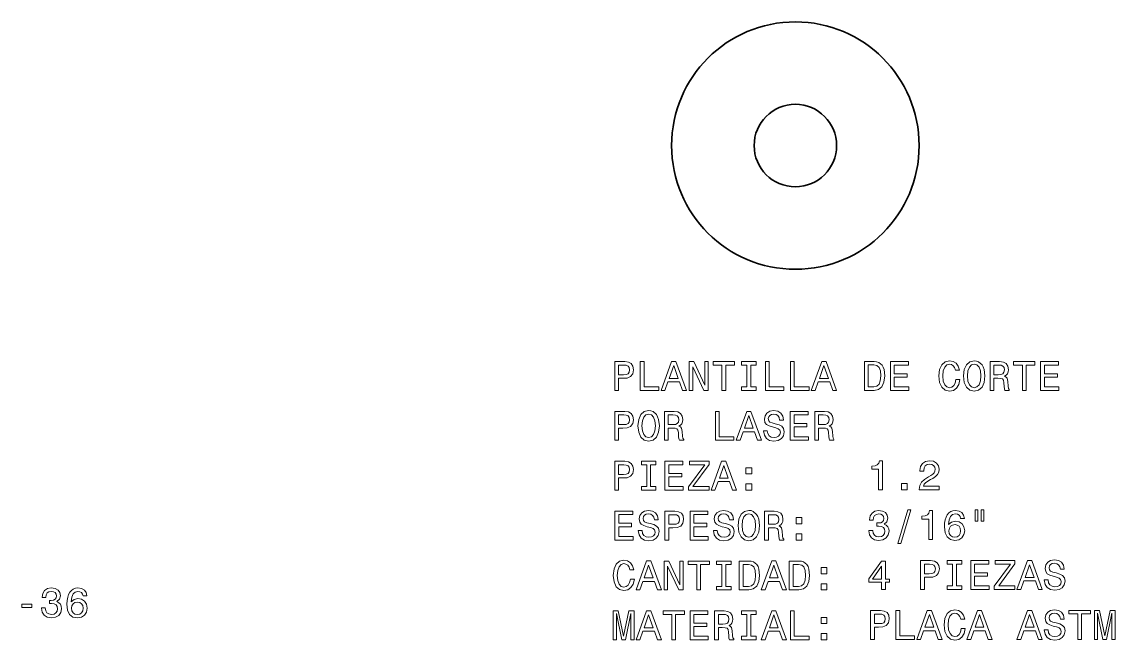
# Model space of a CAD drawing. Extents: x 15 to 1174, y 15 to 826.
# Drawn here: x 178.4 to 310.9, y 490.5 to 565.5 of the extents above; entities that cross this region are included whole.
import ezdxf

# ---------------------------------------------------------------- set-up
doc = ezdxf.new("R2010")
doc.units = 0

msp = doc.modelspace()

# ---------------------------------------------------------------- linework, layer by layer
at = {"color": 7, "lineweight": 13}
for points in [[(250.264801, 520.803711), (250.728775, 520.803711), (250.728775, 522.281372), (251.243195, 522.281372), (251.76265, 522.30658), (252.176193, 522.483093), (252.443481, 522.82605), (252.534256, 523.295044), (252.463654, 523.72876), (252.261917, 524.046509), (251.929062, 524.238159), (251.475174, 524.303711), (250.264801, 524.303711)], [(251.349091, 523.875061), (251.651688, 523.844788), (251.873596, 523.748962), (252.004715, 523.572449), (252.05011, 523.295044), (251.99968, 523.002563), (251.86351, 522.82605), (251.631516, 522.735291), (251.313797, 522.710022), (250.728775, 522.710022), (250.728775, 523.875061)], [(253.341171, 520.803711), (255.590454, 520.803711), (255.590454, 521.227356), (253.805145, 521.227356), (253.805145, 524.303711), (253.341171, 524.303711)], [(255.867828, 520.803711), (256.331818, 520.803711), (256.699951, 521.83252), (258.096924, 521.83252), (258.465088, 520.803711), (258.939148, 520.803711), (257.658173, 524.308777), (257.143768, 524.308777)], [(256.861359, 522.26123), (257.40097, 523.804443), (257.940582, 522.26123)], [(259.28714, 520.803711), (259.705719, 520.803711), (259.705719, 523.673279), (261.047211, 520.803711), (261.586853, 520.803711), (261.586853, 524.303711), (261.163208, 524.303711), (261.163208, 521.434143), (259.836853, 524.303711), (259.28714, 524.303711)], [(263.241028, 520.803711), (263.705017, 520.803711), (263.705017, 523.880066), (264.764099, 523.880066), (264.764099, 524.303711), (262.17691, 524.303711), (262.17691, 523.880066), (263.241028, 523.880066)], [(266.277039, 521.227356), (265.631531, 521.227356), (265.631531, 520.803711), (267.386566, 520.803711), (267.386566, 521.227356), (266.741028, 521.227356), (266.741028, 523.880066), (267.386566, 523.880066), (267.386566, 524.303711), (265.631531, 524.303711), (265.631531, 523.880066), (266.277039, 523.880066)], [(268.521301, 520.803711), (270.770569, 520.803711), (270.770569, 521.227356), (268.98526, 521.227356), (268.98526, 524.303711), (268.521301, 524.303711)], [(271.557312, 520.803711), (273.80658, 520.803711), (273.80658, 521.227356), (272.021301, 521.227356), (272.021301, 524.303711), (271.557312, 524.303711)], [(274.083984, 520.803711), (274.547943, 520.803711), (274.916107, 521.83252), (276.31308, 521.83252), (276.681244, 520.803711), (277.155304, 520.803711), (275.874329, 524.308777), (275.359894, 524.308777)], [(275.077484, 522.26123), (275.617096, 523.804443), (276.156738, 522.26123)], [(281.684113, 524.303711), (280.519135, 524.303711), (280.519135, 520.803711), (281.684113, 520.803711), (282.233826, 520.914673), (282.642334, 521.252563), (282.89447, 521.802246), (282.98526, 522.553711), (282.904572, 523.320251), (282.803711, 523.622864), (282.662506, 523.864929), (282.253998, 524.192749), (281.986694, 524.273438)], [(281.648804, 523.885132), (282.032104, 523.809448), (282.294342, 523.577515), (282.450684, 523.16394), (282.501099, 522.553711), (282.445648, 521.963623), (282.289307, 521.55011), (282.022003, 521.302979), (281.648804, 521.22229), (280.988159, 521.22229), (280.988159, 523.885132)], [(283.666107, 520.803711), (285.885132, 520.803711), (285.885132, 521.227356), (284.130066, 521.227356), (284.130066, 522.412476), (285.693481, 522.412476), (285.693481, 522.831116), (284.130066, 522.831116), (284.130066, 523.880066), (285.844788, 523.880066), (285.844788, 524.303711), (283.666107, 524.303711)], [(291.614227, 522.104858), (291.513367, 521.681213), (291.346924, 521.378662), (291.114929, 521.192017), (290.842621, 521.131531), (290.514801, 521.22229), (290.257599, 521.494629), (290.086121, 521.938416), (290.03064, 522.553711), (290.086121, 523.16394), (290.252563, 523.612793), (290.509766, 523.885132), (290.842621, 523.980957), (291.084686, 523.930542), (291.291443, 523.789307), (291.45285, 523.562378), (291.563782, 523.249695), (292.042908, 523.249695), (291.891602, 523.72876), (291.629364, 524.091919), (291.271301, 524.318848), (290.842621, 524.399536), (290.308044, 524.273438), (289.899536, 523.92041), (289.637268, 523.340454), (289.546509, 522.553711), (289.637268, 521.766968), (289.899536, 521.187012), (290.308044, 520.828918), (290.842621, 520.707886), (291.311646, 520.803711), (291.68988, 521.070984), (291.957153, 521.509766), (292.098389, 522.104858)], [(292.53714, 522.553711), (292.627899, 521.766968), (292.890167, 521.187012), (293.298645, 520.828918), (293.833252, 520.707886), (294.362793, 520.828918), (294.776337, 521.187012), (295.033539, 521.766968), (295.129364, 522.553711), (295.033539, 523.335388), (294.922577, 523.653137), (294.776337, 523.915405), (294.362793, 524.273438), (294.110626, 524.364258), (293.833252, 524.399536), (293.29361, 524.273438), (292.885132, 523.92041), (292.627899, 523.340454)], [(293.021271, 522.553711), (293.076752, 523.16394), (293.243195, 523.612793), (293.500397, 523.885132), (293.833252, 523.980957), (294.161041, 523.885132), (294.418274, 523.607727), (294.584686, 523.158875), (294.645203, 522.553711), (294.584686, 521.943481), (294.418274, 521.494629), (294.161041, 521.22229), (293.833252, 521.131531), (293.500397, 521.22229), (293.243195, 521.494629), (293.076752, 521.938416)], [(295.744629, 520.803711), (296.213654, 520.803711), (296.213654, 522.281372), (296.692749, 522.281372), (297.045776, 522.266235), (297.26767, 522.195618), (297.388733, 522.029236), (297.439148, 521.731689), (297.464355, 521.277771), (297.494629, 520.980225), (297.555145, 520.803711), (298.084686, 520.803711), (298.084686, 520.899536), (297.968689, 521.040771), (297.928345, 521.302979), (297.893036, 521.867859), (297.807312, 522.286438), (297.691315, 522.417542), (297.509766, 522.513367), (297.711487, 522.639465), (297.852692, 522.815979), (297.943481, 523.037842), (297.973724, 523.305176), (297.903137, 523.72876), (297.701385, 524.046509), (297.36853, 524.238159), (296.914642, 524.303711), (295.744629, 524.303711)], [(296.783539, 523.875061), (297.091156, 523.844788), (297.308014, 523.748962), (297.444183, 523.572449), (297.489594, 523.295044), (297.439148, 523.002563), (297.302979, 522.82605), (297.070984, 522.735291), (296.753265, 522.710022), (296.213654, 522.710022), (296.213654, 523.875061)], [(299.673309, 520.803711), (300.137268, 520.803711), (300.137268, 523.880066), (301.19635, 523.880066), (301.19635, 524.303711), (298.609192, 524.303711), (298.609192, 523.880066), (299.673309, 523.880066)], [(301.882233, 520.803711), (304.101257, 520.803711), (304.101257, 521.227356), (302.346191, 521.227356), (302.346191, 522.412476), (303.909607, 522.412476), (303.909607, 522.831116), (302.346191, 522.831116), (302.346191, 523.880066), (304.060913, 523.880066), (304.060913, 524.303711), (301.882233, 524.303711)], [(250.264801, 514.756897), (250.728775, 514.756897), (250.728775, 516.234558), (251.243195, 516.234558), (251.76265, 516.259766), (252.176193, 516.436279), (252.443481, 516.779236), (252.534256, 517.24823), (252.463654, 517.681946), (252.261917, 517.999695), (251.929062, 518.191345), (251.475174, 518.256897), (250.264801, 518.256897)], [(253.068832, 516.506897), (253.159622, 515.720154), (253.42186, 515.140198), (253.830368, 514.782104), (254.364944, 514.661072), (254.894485, 514.782104), (255.308029, 515.140198), (255.565231, 515.720154), (255.661057, 516.506897), (255.565231, 517.288574), (255.454285, 517.606323), (255.308029, 517.868591), (254.894485, 518.226624), (254.642319, 518.317444), (254.364944, 518.352722), (253.825317, 518.226624), (253.416824, 517.873596), (253.159622, 517.29364)], [(256.276337, 514.756897), (256.745361, 514.756897), (256.745361, 516.234558), (257.224457, 516.234558), (257.577484, 516.219421), (257.799377, 516.148804), (257.92041, 515.982422), (257.970856, 515.684875), (257.996063, 515.230957), (258.026337, 514.933411), (258.086853, 514.756897), (258.616394, 514.756897), (258.616394, 514.852722), (258.500397, 514.993958), (258.460052, 515.256165), (258.424744, 515.821045), (258.33902, 516.239624), (258.223022, 516.370728), (258.041473, 516.466553), (258.243195, 516.592651), (258.384399, 516.769165), (258.475189, 516.991028), (258.505432, 517.258362), (258.434845, 517.681946), (258.233093, 517.999695), (257.900238, 518.191345), (257.44635, 518.256897), (256.276337, 518.256897)], [(262.449249, 514.756897), (264.698517, 514.756897), (264.698517, 515.180542), (262.913208, 515.180542), (262.913208, 518.256897), (262.449249, 518.256897)], [(264.975891, 514.756897), (265.43988, 514.756897), (265.808044, 515.785706), (267.205017, 515.785706), (267.573151, 514.756897), (268.047211, 514.756897), (266.766235, 518.261963), (266.251831, 518.261963)], [(268.74823, 515.911804), (268.289307, 515.911804), (268.390167, 515.377197), (268.642334, 514.983826), (269.03064, 514.746826), (269.555145, 514.661072), (270.074615, 514.74176), (270.462921, 514.963684), (270.710052, 515.311646), (270.800842, 515.770569), (270.725189, 516.184143), (270.513367, 516.451416), (270.17041, 516.62793), (269.711487, 516.759033), (269.318115, 516.854858), (269.060913, 516.96582), (268.914673, 517.127197), (268.869263, 517.379395), (268.914673, 517.606323), (269.045776, 517.777771), (269.247498, 517.893799), (269.524902, 517.934143), (269.807312, 517.883728), (270.029205, 517.747559), (270.175476, 517.520569), (270.246063, 517.212952), (270.705017, 517.212952), (270.705017, 517.223022), (270.624329, 517.697083), (270.387268, 518.05011), (270.014099, 518.272034), (269.509766, 518.347656), (269.055878, 518.272034), (268.70285, 518.060181), (268.475891, 517.732422), (268.395203, 517.308777), (268.460754, 516.930542), (268.652405, 516.67334), (268.955017, 516.501831), (269.368561, 516.370728), (269.777039, 516.254761), (270.084686, 516.143799), (270.271301, 515.982422), (270.336853, 515.720154), (270.276337, 515.452881), (270.119995, 515.25116), (269.882965, 515.125061), (269.575317, 515.084717), (269.232391, 515.140198), (268.970123, 515.301575), (268.803711, 515.563843)], [(271.522003, 514.756897), (273.741028, 514.756897), (273.741028, 515.180542), (271.985992, 515.180542), (271.985992, 516.365662), (273.549377, 516.365662), (273.549377, 516.784302), (271.985992, 516.784302), (271.985992, 517.833252), (273.700684, 517.833252), (273.700684, 518.256897), (271.522003, 518.256897)], [(274.492462, 514.756897), (274.961487, 514.756897), (274.961487, 516.234558), (275.440613, 516.234558), (275.79361, 516.219421), (276.015533, 516.148804), (276.136566, 515.982422), (276.186981, 515.684875), (276.212219, 515.230957), (276.242462, 514.933411), (276.302979, 514.756897), (276.83252, 514.756897), (276.83252, 514.852722), (276.716522, 514.993958), (276.676178, 515.256165), (276.640869, 515.821045), (276.555145, 516.239624), (276.439148, 516.370728), (276.257599, 516.466553), (276.45932, 516.592651), (276.600525, 516.769165), (276.691315, 516.991028), (276.721588, 517.258362), (276.65097, 517.681946), (276.449249, 517.999695), (276.116394, 518.191345), (275.662506, 518.256897), (274.492462, 518.256897)], [(251.349091, 517.828247), (251.651688, 517.797974), (251.873596, 517.702148), (252.004715, 517.525635), (252.05011, 517.24823), (251.99968, 516.95575), (251.86351, 516.779236), (251.631516, 516.688477), (251.313797, 516.663208), (250.728775, 516.663208), (250.728775, 517.828247)], [(253.552994, 516.506897), (253.608459, 517.117126), (253.774887, 517.565979), (254.032089, 517.838318), (254.364944, 517.934143), (254.692764, 517.838318), (254.949966, 517.560913), (255.116394, 517.112061), (255.17691, 516.506897), (255.116394, 515.896667), (254.949966, 515.447815), (254.692764, 515.175476), (254.364944, 515.084717), (254.032089, 515.175476), (253.774887, 515.447815), (253.608459, 515.891602)], [(257.315247, 517.828247), (257.622864, 517.797974), (257.839722, 517.702148), (257.975891, 517.525635), (258.021301, 517.24823), (257.970856, 516.95575), (257.834686, 516.779236), (257.602692, 516.688477), (257.284973, 516.663208), (256.745361, 516.663208), (256.745361, 517.828247)], [(265.969421, 516.214417), (266.509033, 517.757629), (267.048676, 516.214417)], [(275.531372, 517.828247), (275.83902, 517.797974), (276.055878, 517.702148), (276.192047, 517.525635), (276.237427, 517.24823), (276.186981, 516.95575), (276.050842, 516.779236), (275.818848, 516.688477), (275.501129, 516.663208), (274.961487, 516.663208), (274.961487, 517.828247)], [(250.264801, 508.710052), (250.728775, 508.710052), (250.728775, 510.187714), (251.243195, 510.187714), (251.76265, 510.212921), (252.176193, 510.389435), (252.443481, 510.732391), (252.534256, 511.201416), (252.463654, 511.635132), (252.261917, 511.95285), (251.929062, 512.14447), (251.475174, 512.210083), (250.264801, 512.210083)], [(251.349091, 511.781372), (251.651688, 511.751129), (251.873596, 511.655304), (252.004715, 511.47879), (252.05011, 511.201416), (251.99968, 510.908905), (251.86351, 510.732391), (251.631516, 510.641602), (251.313797, 510.616394), (250.728775, 510.616394), (250.728775, 511.781372)], [(254.132965, 509.133698), (253.487427, 509.133698), (253.487427, 508.710052), (255.242462, 508.710052), (255.242462, 509.133698), (254.596939, 509.133698), (254.596939, 511.786407), (255.242462, 511.786407), (255.242462, 512.210083), (253.487427, 512.210083), (253.487427, 511.786407), (254.132965, 511.786407)], [(256.341888, 508.710052), (258.560913, 508.710052), (258.560913, 509.133698), (256.805878, 509.133698), (256.805878, 510.318848), (258.369263, 510.318848), (258.369263, 510.737427), (256.805878, 510.737427), (256.805878, 511.786407), (258.520569, 511.786407), (258.520569, 512.210083), (256.341888, 512.210083)], [(259.181244, 508.710052), (261.692749, 508.710052), (261.692749, 509.133698), (259.735992, 509.133698), (261.692749, 511.811646), (261.692749, 512.210083), (259.317383, 512.210083), (259.317383, 511.786407), (261.168274, 511.786407), (259.181244, 509.113525)], [(261.93988, 508.710052), (262.403839, 508.710052), (262.772003, 509.738861), (264.168976, 509.738861), (264.53714, 508.710052), (265.0112, 508.710052), (263.730225, 512.215088), (263.21582, 512.215088)], [(262.93338, 510.167542), (263.473022, 511.710785), (264.012634, 510.167542)], [(282.238159, 508.756866), (282.697083, 508.756866), (282.697083, 512.282104), (282.354126, 512.282104), (282.263367, 511.974457), (282.081818, 511.76767), (281.804443, 511.646637), (281.421143, 511.606293), (281.421143, 511.24823), (282.238159, 511.24823)], [(287.17041, 508.756866), (289.57605, 508.756866), (289.57605, 509.190582), (287.674744, 509.190582), (287.78064, 509.427612), (287.962219, 509.624298), (288.522003, 509.982361), (288.81955, 510.133667), (289.152405, 510.350525), (289.389435, 510.602692), (289.525604, 510.900238), (289.57605, 511.238129), (289.490295, 511.661774), (289.253265, 511.994629), (288.890167, 512.206421), (288.421143, 512.282104), (287.936981, 512.19635), (287.568848, 511.95932), (287.331818, 511.581085), (287.251129, 511.081787), (287.251129, 511.0112), (287.710052, 511.0112), (287.710052, 511.051544), (287.755432, 511.39447), (287.891602, 511.646637), (288.108459, 511.808014), (288.395935, 511.863495), (288.688446, 511.813049), (288.905304, 511.686981), (289.046509, 511.490295), (289.096924, 511.243164), (289.061646, 511.0112), (288.96582, 510.814514), (288.804443, 510.643036), (288.58252, 510.49173), (288.284973, 510.330353), (287.790741, 510.01767), (287.442749, 509.684814), (287.235992, 509.281372), (287.17041, 508.772003)], [(266.161072, 510.66684), (266.857025, 510.66684), (266.857025, 511.418274), (266.161072, 511.418274)], [(266.161072, 508.710052), (266.857025, 508.710052), (266.857025, 509.461487), (266.161072, 509.461487)], [(285.016968, 508.756866), (285.712921, 508.756866), (285.712921, 509.508301), (285.016968, 509.508301)], [(284.578217, 502.241028), (284.926178, 502.241028), (286.146637, 506.305878), (285.79361, 506.305878)], [(293.938446, 506.336121), (293.938446, 504.964386), (294.281372, 504.964386), (294.281372, 506.336121)], [(294.669708, 506.336121), (294.669708, 504.964386), (295.007599, 504.964386), (295.007599, 506.336121)], [(250.269852, 502.663208), (252.488861, 502.663208), (252.488861, 503.086853), (250.733826, 503.086853), (250.733826, 504.272003), (252.297226, 504.272003), (252.297226, 504.690582), (250.733826, 504.690582), (250.733826, 505.739563), (252.448517, 505.739563), (252.448517, 506.163208), (250.269852, 506.163208)], [(253.568115, 503.818115), (253.109177, 503.818115), (253.210052, 503.283539), (253.462204, 502.890167), (253.85054, 502.653107), (254.375031, 502.567383), (254.894485, 502.648071), (255.282822, 502.869995), (255.529938, 503.217957), (255.620712, 503.67691), (255.545059, 504.090454), (255.333252, 504.357727), (254.990311, 504.534241), (254.531372, 504.665375), (254.138, 504.7612), (253.880798, 504.872131), (253.734543, 505.033539), (253.689148, 505.285675), (253.734543, 505.512634), (253.865662, 505.684113), (254.067398, 505.80011), (254.344772, 505.840454), (254.627197, 505.790009), (254.849091, 505.653839), (254.995346, 505.42691), (255.065948, 505.119263), (255.524887, 505.119263), (255.524887, 505.129333), (255.444199, 505.603424), (255.207169, 505.956421), (254.833969, 506.178345), (254.329651, 506.253998), (253.875748, 506.178345), (253.522736, 505.966522), (253.295776, 505.638702), (253.215088, 505.215088), (253.280655, 504.836853), (253.47229, 504.57962), (253.774887, 504.408173), (254.188431, 504.277039), (254.596939, 504.161041), (254.904572, 504.05011), (255.091171, 503.888702), (255.156738, 503.626465), (255.096222, 503.359161), (254.93988, 503.15744), (254.70285, 503.031372), (254.395203, 502.991028), (254.052261, 503.046478), (253.790024, 503.207886), (253.623596, 503.470123)], [(256.336853, 502.663208), (256.800842, 502.663208), (256.800842, 504.140869), (257.315247, 504.140869), (257.834686, 504.166077), (258.24823, 504.34259), (258.515533, 504.685547), (258.606293, 505.154572), (258.535706, 505.588287), (258.333954, 505.906006), (258.001129, 506.097656), (257.547211, 506.163208), (256.336853, 506.163208)], [(257.421143, 505.734528), (257.723724, 505.704285), (257.945648, 505.608459), (258.076752, 505.431946), (258.122162, 505.154572), (258.071716, 504.862061), (257.935547, 504.685547), (257.703552, 504.594757), (257.385834, 504.56955), (256.800842, 504.56955), (256.800842, 505.734528)], [(259.37793, 502.663208), (261.596924, 502.663208), (261.596924, 503.086853), (259.841888, 503.086853), (259.841888, 504.272003), (261.405304, 504.272003), (261.405304, 504.690582), (259.841888, 504.690582), (259.841888, 505.739563), (261.55658, 505.739563), (261.55658, 506.163208), (259.37793, 506.163208)], [(262.676178, 503.818115), (262.217255, 503.818115), (262.318115, 503.283539), (262.570282, 502.890167), (262.958618, 502.653107), (263.483093, 502.567383), (264.002563, 502.648071), (264.390869, 502.869995), (264.638, 503.217957), (264.72879, 503.67691), (264.653137, 504.090454), (264.441315, 504.357727), (264.098389, 504.534241), (263.639435, 504.665375), (263.246063, 504.7612), (262.988861, 504.872131), (262.842621, 505.033539), (262.797211, 505.285675), (262.842621, 505.512634), (262.973724, 505.684113), (263.175476, 505.80011), (263.45285, 505.840454), (263.73526, 505.790009), (263.957153, 505.653839), (264.103424, 505.42691), (264.174011, 505.119263), (264.632965, 505.119263), (264.632965, 505.129333), (264.552277, 505.603424), (264.315247, 505.956421), (263.942047, 506.178345), (263.437714, 506.253998), (262.983826, 506.178345), (262.630798, 505.966522), (262.403839, 505.638702), (262.323151, 505.215088), (262.388733, 504.836853), (262.580353, 504.57962), (262.882965, 504.408173), (263.296509, 504.277039), (263.705017, 504.161041), (264.012634, 504.05011), (264.199249, 503.888702), (264.264801, 503.626465), (264.204285, 503.359161), (264.047943, 503.15744), (263.810913, 503.031372), (263.503265, 502.991028), (263.160339, 503.046478), (262.898102, 503.207886), (262.731659, 503.470123)], [(265.212921, 504.413208), (265.303711, 503.626465), (265.565948, 503.046478), (265.974457, 502.688416), (266.509033, 502.567383), (267.038574, 502.688416), (267.452118, 503.046478), (267.70932, 503.626465), (267.805145, 504.413208), (267.70932, 505.194916), (267.598389, 505.512634), (267.452118, 505.774872), (267.038574, 506.132935), (266.786407, 506.223724), (266.509033, 506.259033), (265.969421, 506.132935), (265.560913, 505.779938), (265.303711, 505.199951)], [(265.697083, 504.413208), (265.752563, 505.023438), (265.918976, 505.47229), (266.176178, 505.744629), (266.509033, 505.840454), (266.836853, 505.744629), (267.094055, 505.467255), (267.260468, 505.018402), (267.320984, 504.413208), (267.260468, 503.802979), (267.094055, 503.354126), (266.836853, 503.081787), (266.509033, 502.991028), (266.176178, 503.081787), (265.918976, 503.354126), (265.752563, 503.797943)], [(268.42041, 502.663208), (268.889435, 502.663208), (268.889435, 504.140869), (269.368561, 504.140869), (269.721588, 504.125732), (269.943481, 504.055145), (270.064514, 503.888702), (270.11496, 503.591156), (270.140167, 503.137268), (270.17041, 502.839722), (270.230957, 502.663208), (270.760468, 502.663208), (270.760468, 502.759033), (270.644501, 502.900238), (270.604126, 503.162476), (270.568848, 503.727325), (270.483093, 504.145905), (270.367096, 504.277039), (270.185547, 504.372864), (270.387268, 504.498932), (270.528503, 504.675446), (270.619263, 504.897369), (270.649536, 505.164642), (270.578918, 505.588287), (270.377197, 505.906006), (270.044342, 506.097656), (269.590454, 506.163208), (268.42041, 506.163208)], [(269.45932, 505.734528), (269.766968, 505.704285), (269.983826, 505.608459), (270.119995, 505.431946), (270.165375, 505.154572), (270.11496, 504.862061), (269.97879, 504.685547), (269.746796, 504.594757), (269.429077, 504.56955), (268.889435, 504.56955), (268.889435, 505.734528)], [(272.233093, 504.619995), (272.929077, 504.619995), (272.929077, 505.371429), (272.233093, 505.371429)], [(281.058044, 503.809479), (281.058044, 503.77417), (281.138733, 503.290009), (281.375763, 502.92691), (281.748962, 502.694916), (282.243195, 502.609192), (282.7677, 502.694916), (283.161072, 502.91684), (283.413208, 503.269836), (283.503998, 503.723755), (283.463654, 504.021301), (283.352692, 504.263367), (283.171143, 504.449951), (282.929077, 504.586121), (283.256866, 504.858459), (283.372864, 505.292175), (283.297211, 505.685547), (283.080353, 505.983093), (282.727325, 506.169708), (282.243195, 506.23526), (281.789307, 506.154572), (281.441315, 505.932678), (281.214386, 505.579651), (281.138733, 505.110626), (281.138733, 505.075317), (281.587555, 505.075317), (281.62793, 505.398102), (281.759033, 505.630096), (281.970856, 505.771301), (282.268402, 505.821716), (282.53064, 505.781372), (282.72229, 505.675476), (282.838287, 505.503998), (282.883667, 505.272003), (282.838287, 505.024902), (282.717255, 504.858459), (282.505432, 504.757599), (282.217987, 504.727356), (282.021301, 504.732391), (282.021301, 504.333984), (282.268402, 504.344055), (282.586121, 504.298676), (282.823151, 504.177643), (282.964386, 503.980957), (283.014801, 503.723755), (282.95932, 503.431244), (282.81308, 503.214386), (282.581085, 503.078217), (282.273438, 503.032806), (281.955719, 503.083252), (281.723724, 503.234558), (281.577484, 503.476624), (281.522003, 503.809479)], [(288.310181, 502.710052), (288.769135, 502.710052), (288.769135, 506.23526), (288.426178, 506.23526), (288.335419, 505.927643), (288.153839, 505.720856), (287.876465, 505.599823), (287.493195, 505.559479), (287.493195, 505.201416), (288.310181, 505.201416)], [(292.647369, 505.266968), (292.551544, 505.675476), (292.329651, 505.978058), (291.986694, 506.169708), (291.542908, 506.23526), (291.245361, 506.199951), (290.988159, 506.104156), (290.7612, 505.947815), (290.56955, 505.725891), (290.418274, 505.448517), (290.307312, 505.110626), (290.236694, 504.712219), (290.216522, 504.263367), (290.297211, 503.547241), (290.544342, 503.027771), (290.942749, 502.715088), (291.487427, 502.609192), (291.976624, 502.699951), (292.349823, 502.937012), (292.591888, 503.310211), (292.677612, 503.784271), (292.591888, 504.263367), (292.359894, 504.631531), (292.001831, 504.863525), (291.558044, 504.944214), (291.078918, 504.843323), (290.720856, 504.555878), (290.796509, 505.110626), (290.957886, 505.509033), (291.205017, 505.746063), (291.547943, 505.826782), (291.80011, 505.786407), (291.99176, 505.680511), (292.117828, 505.503998), (292.18338, 505.266968)], [(292.188446, 503.779205), (292.132965, 503.461487), (291.99176, 503.219421), (291.764801, 503.058044), (291.482391, 503.007599), (291.184845, 503.058044), (290.957886, 503.214386), (290.811646, 503.456451), (290.766235, 503.77417), (290.816681, 504.086853), (290.957886, 504.323883), (291.18988, 504.475189), (291.502563, 504.53067), (291.774902, 504.475189), (291.99176, 504.328918), (292.132965, 504.091888)], [(272.233093, 502.663208), (272.929077, 502.663208), (272.929077, 503.414642), (272.233093, 503.414642)], [(252.145935, 497.917542), (252.045059, 497.493927), (251.878632, 497.191315), (251.646652, 497.00473), (251.374313, 496.944214), (251.046509, 497.034973), (250.789307, 497.307312), (250.617828, 497.751129), (250.562347, 498.366394), (250.617828, 498.976624), (250.784256, 499.425476), (251.041458, 499.697815), (251.374313, 499.79364), (251.616394, 499.743195), (251.823166, 499.60199), (251.984543, 499.375031), (252.09549, 499.062347), (252.5746, 499.062347), (252.423309, 499.541473), (252.161057, 499.904572), (251.802994, 500.131531), (251.374313, 500.212219), (250.839737, 500.086121), (250.431229, 499.733124), (250.168976, 499.153137), (250.078201, 498.366394), (250.168976, 497.579651), (250.431229, 496.999664), (250.839737, 496.641602), (251.374313, 496.520569), (251.843338, 496.616394), (252.221573, 496.883698), (252.488861, 497.322449), (252.630081, 497.917542)], [(252.831802, 496.616394), (253.295776, 496.616394), (253.66394, 497.645203), (255.060913, 497.645203), (255.429062, 496.616394), (255.903137, 496.616394), (254.622147, 500.121429), (254.107742, 500.121429)], [(256.251129, 496.616394), (256.669708, 496.616394), (256.669708, 499.485992), (258.0112, 496.616394), (258.550842, 496.616394), (258.550842, 500.116394), (258.127197, 500.116394), (258.127197, 497.246796), (256.800842, 500.116394), (256.251129, 500.116394)], [(260.205017, 496.616394), (260.668976, 496.616394), (260.668976, 499.692749), (261.728058, 499.692749), (261.728058, 500.116394), (259.140869, 500.116394), (259.140869, 499.692749), (260.205017, 499.692749)], [(263.241028, 497.040039), (262.59549, 497.040039), (262.59549, 496.616394), (264.350525, 496.616394), (264.350525, 497.040039), (263.705017, 497.040039), (263.705017, 499.692749), (264.350525, 499.692749), (264.350525, 500.116394), (262.59549, 500.116394), (262.59549, 499.692749), (263.241028, 499.692749)], [(266.503998, 500.116394), (265.33902, 500.116394), (265.33902, 496.616394), (266.503998, 496.616394), (267.053711, 496.727356), (267.462219, 497.065247), (267.714355, 497.61496), (267.805145, 498.366394), (267.724457, 499.132965), (267.623596, 499.435547), (267.482391, 499.677643), (267.073883, 500.005432), (266.80658, 500.086121)], [(266.468689, 499.697815), (266.85199, 499.622162), (267.114227, 499.390167), (267.270569, 498.976624), (267.320984, 498.366394), (267.265533, 497.776337), (267.109192, 497.362793), (266.841888, 497.115662), (266.468689, 497.034973), (265.808044, 497.034973), (265.808044, 499.697815)], [(268.011932, 496.616394), (268.475891, 496.616394), (268.844055, 497.645203), (270.241028, 497.645203), (270.609192, 496.616394), (271.083252, 496.616394), (269.802277, 500.121429), (269.287872, 500.121429)], [(272.57605, 500.116394), (271.411072, 500.116394), (271.411072, 496.616394), (272.57605, 496.616394), (273.125763, 496.727356), (273.534271, 497.065247), (273.786407, 497.61496), (273.877197, 498.366394), (273.796509, 499.132965), (273.695648, 499.435547), (273.554443, 499.677643), (273.145935, 500.005432), (272.878632, 500.086121)], [(272.540741, 499.697815), (272.924011, 499.622162), (273.186279, 499.390167), (273.342621, 498.976624), (273.393036, 498.366394), (273.337585, 497.776337), (273.181244, 497.362793), (272.91394, 497.115662), (272.540741, 497.034973), (271.880066, 497.034973), (271.880066, 499.697815)], [(282.606293, 496.663208), (283.060181, 496.663208), (283.060181, 497.53064), (283.559479, 497.53064), (283.559479, 497.934113), (283.060181, 497.934113), (283.060181, 500.087555), (282.601257, 500.087555), (281.068115, 497.974457), (281.068115, 497.53064), (282.606293, 497.53064)], [(287.336853, 496.663208), (287.800842, 496.663208), (287.800842, 498.140869), (288.315247, 498.140869), (288.834686, 498.166077), (289.24823, 498.34259), (289.515533, 498.685547), (289.606293, 499.154572), (289.535706, 499.588287), (289.333954, 499.906006), (289.001129, 500.097656), (288.547211, 500.163208), (287.336853, 500.163208)], [(288.421143, 499.734528), (288.723724, 499.704285), (288.945648, 499.608459), (289.076752, 499.431946), (289.122162, 499.154572), (289.071716, 498.862061), (288.935547, 498.685547), (288.703552, 498.594757), (288.385834, 498.56955), (287.800842, 498.56955), (287.800842, 499.734528)], [(291.205017, 497.086853), (290.559479, 497.086853), (290.559479, 496.663208), (292.314514, 496.663208), (292.314514, 497.086853), (291.668976, 497.086853), (291.668976, 499.739563), (292.314514, 499.739563), (292.314514, 500.163208), (290.559479, 500.163208), (290.559479, 499.739563), (291.205017, 499.739563)], [(293.41394, 496.663208), (295.632965, 496.663208), (295.632965, 497.086853), (293.87793, 497.086853), (293.87793, 498.272003), (295.441315, 498.272003), (295.441315, 498.690582), (293.87793, 498.690582), (293.87793, 499.739563), (295.592621, 499.739563), (295.592621, 500.163208), (293.41394, 500.163208)], [(296.253265, 496.663208), (298.764801, 496.663208), (298.764801, 497.086853), (296.808044, 497.086853), (298.764801, 499.764801), (298.764801, 500.163208), (296.389435, 500.163208), (296.389435, 499.739563), (298.240295, 499.739563), (296.253265, 497.066681)], [(299.011932, 496.663208), (299.475891, 496.663208), (299.844055, 497.692017), (301.241028, 497.692017), (301.609192, 496.663208), (302.083252, 496.663208), (300.802277, 500.168243), (300.287872, 500.168243)], [(300.005432, 498.120697), (300.545074, 499.66394), (301.084686, 498.120697)], [(302.784271, 497.818115), (302.325317, 497.818115), (302.426178, 497.283539), (302.678345, 496.890167), (303.066681, 496.653107), (303.591187, 496.567383), (304.110626, 496.648071), (304.498962, 496.869995), (304.746063, 497.217957), (304.836853, 497.67691), (304.7612, 498.090454), (304.549377, 498.357727), (304.206451, 498.534241), (303.747528, 498.665375), (303.354156, 498.7612), (303.096924, 498.872131), (302.950684, 499.033539), (302.905304, 499.285675), (302.950684, 499.512634), (303.081818, 499.684113), (303.283539, 499.80011), (303.560913, 499.840454), (303.843323, 499.790009), (304.065247, 499.653839), (304.211487, 499.42691), (304.282104, 499.119263), (304.741028, 499.119263), (304.741028, 499.129333), (304.660339, 499.603424), (304.423309, 499.956421), (304.05011, 500.178345), (303.545776, 500.253998), (303.091888, 500.178345), (302.738861, 499.966522), (302.511932, 499.638702), (302.431244, 499.215088), (302.496796, 498.836853), (302.688446, 498.57962), (302.991028, 498.408173), (303.404572, 498.277039), (303.81308, 498.161041), (304.120728, 498.05011), (304.307312, 497.888702), (304.372864, 497.626465), (304.312347, 497.359161), (304.156006, 497.15744), (303.918976, 497.031372), (303.611359, 496.991028), (303.268402, 497.046478), (303.006165, 497.207886), (302.839722, 497.470123)], [(253.825317, 498.073883), (254.364944, 499.617126), (254.904572, 498.073883)], [(269.005432, 498.073883), (269.545074, 499.617126), (270.084686, 498.073883)], [(275.269135, 498.573181), (275.965088, 498.573181), (275.965088, 499.324615), (275.269135, 499.324615)], [(281.49176, 497.934113), (282.606293, 499.502533), (282.606293, 497.934113)], [(275.269135, 496.616394), (275.965088, 496.616394), (275.965088, 497.367828), (275.269135, 497.367828)], [(180.758606, 494.420349), (180.758606, 494.38504), (180.839294, 493.900879), (181.076324, 493.537781), (181.449524, 493.305786), (181.943756, 493.220062), (182.468246, 493.305786), (182.861618, 493.52771), (183.113785, 493.880707), (183.204559, 494.334625), (183.164215, 494.632172), (183.053268, 494.874237), (182.871704, 495.060822), (182.629639, 495.196991), (182.957443, 495.46933), (183.073441, 495.903046), (182.997787, 496.296417), (182.78093, 496.593964), (182.427902, 496.780579), (181.943756, 496.84613), (181.489868, 496.765442), (181.141876, 496.543549), (180.914932, 496.190521), (180.839294, 495.721497), (180.839294, 495.686188), (181.288132, 495.686188), (181.328476, 496.008972), (181.45961, 496.240967), (181.671417, 496.382172), (181.968964, 496.432587), (182.231216, 496.392242), (182.422867, 496.286346), (182.538849, 496.114868), (182.584244, 495.882874), (182.538849, 495.635773), (182.417816, 495.46933), (182.205994, 495.368469), (181.918533, 495.338226), (181.721848, 495.343262), (181.721848, 494.944855), (181.968964, 494.954926), (182.286697, 494.909546), (182.523727, 494.788513), (182.664932, 494.591827), (182.715363, 494.334625), (182.659897, 494.042114), (182.513641, 493.825256), (182.281647, 493.689087), (181.974014, 493.643677), (181.656296, 493.694122), (181.424301, 493.845428), (181.278046, 494.087494), (181.222565, 494.420349)], [(186.275879, 495.877838), (186.180069, 496.286346), (185.95816, 496.588928), (185.615219, 496.780579), (185.171417, 496.84613), (184.873871, 496.810822), (184.616669, 496.715027), (184.389725, 496.558685), (184.198074, 496.336761), (184.046783, 496.059387), (183.935822, 495.721497), (183.865219, 495.32309), (183.845047, 494.874237), (183.925751, 494.158112), (184.172852, 493.638641), (184.571274, 493.325958), (185.115936, 493.220062), (185.605133, 493.310822), (185.978333, 493.547882), (186.220413, 493.921082), (186.306152, 494.395142), (186.220413, 494.874237), (185.988419, 495.242401), (185.630356, 495.474396), (185.186554, 495.555084), (184.707443, 495.454193), (184.349365, 495.166748), (184.425018, 495.721497), (184.586411, 496.119904), (184.833527, 496.356934), (185.176468, 496.437653), (185.428619, 496.397278), (185.62027, 496.291382), (185.746353, 496.114868), (185.811905, 495.877838)], [(178.38324, 494.47583), (179.603699, 494.47583), (179.603699, 494.874237), (178.38324, 494.874237)], [(185.816956, 494.390076), (185.761475, 494.072357), (185.62027, 493.830292), (185.393326, 493.668915), (185.110901, 493.618469), (184.813354, 493.668915), (184.586411, 493.825256), (184.440155, 494.067322), (184.39476, 494.38504), (184.44519, 494.697723), (184.586411, 494.934753), (184.81839, 495.08606), (185.131073, 495.141541), (185.403412, 495.08606), (185.62027, 494.939789), (185.761475, 494.702759)], [(250.068115, 490.56955), (250.456451, 490.56955), (250.456451, 493.746796), (251.112061, 490.56955), (251.545776, 490.56955), (252.196365, 493.746796), (252.196365, 490.56955), (252.589737, 490.56955), (252.589737, 494.06955), (251.974457, 494.06955), (251.328918, 490.983093), (250.688431, 494.06955), (250.068115, 494.06955)], [(252.831802, 490.56955), (253.295776, 490.56955), (253.66394, 491.598358), (255.060913, 491.598358), (255.429062, 490.56955), (255.903137, 490.56955), (254.622147, 494.074585), (254.107742, 494.074585)], [(253.825317, 492.027039), (254.364944, 493.570282), (254.904572, 492.027039)], [(257.168976, 490.56955), (257.632965, 490.56955), (257.632965, 493.645905), (258.692047, 493.645905), (258.692047, 494.06955), (256.104858, 494.06955), (256.104858, 493.645905), (257.168976, 493.645905)], [(259.37793, 490.56955), (261.596924, 490.56955), (261.596924, 490.993195), (259.841888, 490.993195), (259.841888, 492.178345), (261.405304, 492.178345), (261.405304, 492.596924), (259.841888, 492.596924), (259.841888, 493.645905), (261.55658, 493.645905), (261.55658, 494.06955), (259.37793, 494.06955)], [(262.348389, 490.56955), (262.817383, 490.56955), (262.817383, 492.047211), (263.296509, 492.047211), (263.649536, 492.032074), (263.871429, 491.961487), (263.992462, 491.795044), (264.042908, 491.497498), (264.068115, 491.04361), (264.098389, 490.746063), (264.158905, 490.56955), (264.688446, 490.56955), (264.688446, 490.665375), (264.572449, 490.80658), (264.532104, 491.068817), (264.496796, 491.633667), (264.411072, 492.052246), (264.295074, 492.18338), (264.113495, 492.279205), (264.315247, 492.405273), (264.456451, 492.581787), (264.547211, 492.803711), (264.577484, 493.070984), (264.506866, 493.494629), (264.305145, 493.812347), (263.97229, 494.003998), (263.518402, 494.06955), (262.348389, 494.06955)], [(263.387268, 493.640869), (263.694916, 493.610626), (263.911774, 493.514801), (264.047943, 493.338287), (264.093323, 493.060913), (264.042908, 492.768402), (263.906738, 492.591888), (263.674744, 492.501099), (263.357025, 492.475891), (262.817383, 492.475891), (262.817383, 493.640869)], [(266.277039, 490.993195), (265.631531, 490.993195), (265.631531, 490.56955), (267.386566, 490.56955), (267.386566, 490.993195), (266.741028, 490.993195), (266.741028, 493.645905), (267.386566, 493.645905), (267.386566, 494.06955), (265.631531, 494.06955), (265.631531, 493.645905), (266.277039, 493.645905)], [(268.011932, 490.56955), (268.475891, 490.56955), (268.844055, 491.598358), (270.241028, 491.598358), (270.609192, 490.56955), (271.083252, 490.56955), (269.802277, 494.074585), (269.287872, 494.074585)], [(269.005432, 492.027039), (269.545074, 493.570282), (270.084686, 492.027039)], [(271.557312, 490.56955), (273.80658, 490.56955), (273.80658, 490.993195), (272.021301, 490.993195), (272.021301, 494.06955), (271.557312, 494.06955)], [(275.269135, 492.526337), (275.965088, 492.526337), (275.965088, 493.277771), (275.269135, 493.277771)], [(281.264801, 490.616394), (281.72879, 490.616394), (281.72879, 492.094055), (282.243195, 492.094055), (282.762634, 492.119263), (283.176178, 492.295776), (283.443481, 492.638733), (283.534241, 493.107758), (283.463654, 493.541473), (283.261932, 493.859192), (282.929077, 494.050842), (282.475189, 494.116394), (281.264801, 494.116394)], [(282.349091, 493.687714), (282.651703, 493.657471), (282.873596, 493.561646), (283.00473, 493.385132), (283.05011, 493.107758), (282.999664, 492.815247), (282.863495, 492.638733), (282.631531, 492.547943), (282.313782, 492.522736), (281.72879, 492.522736), (281.72879, 493.687714)], [(284.341187, 490.616394), (286.590454, 490.616394), (286.590454, 491.040039), (284.805145, 491.040039), (284.805145, 494.116394), (284.341187, 494.116394)], [(286.867828, 490.616394), (287.331818, 490.616394), (287.699951, 491.645203), (289.096924, 491.645203), (289.465088, 490.616394), (289.939148, 490.616394), (288.658173, 494.121429), (288.143768, 494.121429)], [(287.861359, 492.073883), (288.40097, 493.617126), (288.940582, 492.073883)], [(292.253998, 491.917542), (292.153137, 491.493927), (291.986694, 491.191315), (291.75473, 491.00473), (291.482391, 490.944214), (291.154572, 491.034973), (290.897369, 491.307312), (290.725891, 491.751129), (290.67041, 492.366394), (290.725891, 492.976624), (290.892334, 493.425476), (291.149536, 493.697815), (291.482391, 493.79364), (291.724457, 493.743195), (291.931244, 493.60199), (292.092621, 493.375031), (292.203552, 493.062347), (292.682678, 493.062347), (292.531372, 493.541473), (292.269135, 493.904572), (291.911072, 494.131531), (291.482391, 494.212219), (290.947815, 494.086121), (290.539307, 493.733124), (290.277039, 493.153137), (290.186279, 492.366394), (290.277039, 491.579651), (290.539307, 490.999664), (290.947815, 490.641602), (291.482391, 490.520569), (291.951416, 490.616394), (292.329651, 490.883698), (292.596924, 491.322449), (292.738159, 491.917542)], [(292.93988, 490.616394), (293.403839, 490.616394), (293.772003, 491.645203), (295.168976, 491.645203), (295.53714, 490.616394), (296.0112, 490.616394), (294.730225, 494.121429), (294.21582, 494.121429)], [(293.93338, 492.073883), (294.473022, 493.617126), (295.012634, 492.073883)], [(299.011932, 490.616394), (299.475891, 490.616394), (299.844055, 491.645203), (301.241028, 491.645203), (301.609192, 490.616394), (302.083252, 490.616394), (300.802277, 494.121429), (300.287872, 494.121429)], [(300.005432, 492.073883), (300.545074, 493.617126), (301.084686, 492.073883)], [(302.784271, 491.771301), (302.325317, 491.771301), (302.426178, 491.236725), (302.678345, 490.843353), (303.066681, 490.606293), (303.591187, 490.520569), (304.110626, 490.601257), (304.498962, 490.823181), (304.746063, 491.171143), (304.836853, 491.630096), (304.7612, 492.04364), (304.549377, 492.310913), (304.206451, 492.487427), (303.747528, 492.618561), (303.354156, 492.714386), (303.096924, 492.825317), (302.950684, 492.986725), (302.905304, 493.238861), (302.950684, 493.46582), (303.081818, 493.637299), (303.283539, 493.753296), (303.560913, 493.79364), (303.843323, 493.743195), (304.065247, 493.607025), (304.211487, 493.380096), (304.282104, 493.072449), (304.741028, 493.072449), (304.741028, 493.08252), (304.660339, 493.55661), (304.423309, 493.909607), (304.05011, 494.131531), (303.545776, 494.207184), (303.091888, 494.131531), (302.738861, 493.919708), (302.511932, 493.591888), (302.431244, 493.168274), (302.496796, 492.790039), (302.688446, 492.532806), (302.991028, 492.361359), (303.404572, 492.230225), (303.81308, 492.114227), (304.120728, 492.003296), (304.307312, 491.841888), (304.372864, 491.579651), (304.312347, 491.312347), (304.156006, 491.110626), (303.918976, 490.984558), (303.611359, 490.944214), (303.268402, 490.999664), (303.006165, 491.161072), (302.839722, 491.423309)], [(306.385132, 490.616394), (306.849091, 490.616394), (306.849091, 493.692749), (307.908173, 493.692749), (307.908173, 494.116394), (305.321014, 494.116394), (305.321014, 493.692749), (306.385132, 493.692749)], [(308.392334, 490.616394), (308.78064, 490.616394), (308.78064, 493.79364), (309.436279, 490.616394), (309.869995, 490.616394), (310.520569, 493.79364), (310.520569, 490.616394), (310.91394, 490.616394), (310.91394, 494.116394), (310.298676, 494.116394), (309.653137, 491.029938), (309.012634, 494.116394), (308.392334, 494.116394)], [(275.269135, 490.56955), (275.965088, 490.56955), (275.965088, 491.320984), (275.269135, 491.320984)]]:
    msp.add_lwpolyline(points, close=True, dxfattribs=at)
at = {"color": 7, "lineweight": 35}
for radius in [15, 5]:
    msp.add_circle((272.151733, 550.491333), radius, dxfattribs=at)

doc.saveas('drawing.dxf')
